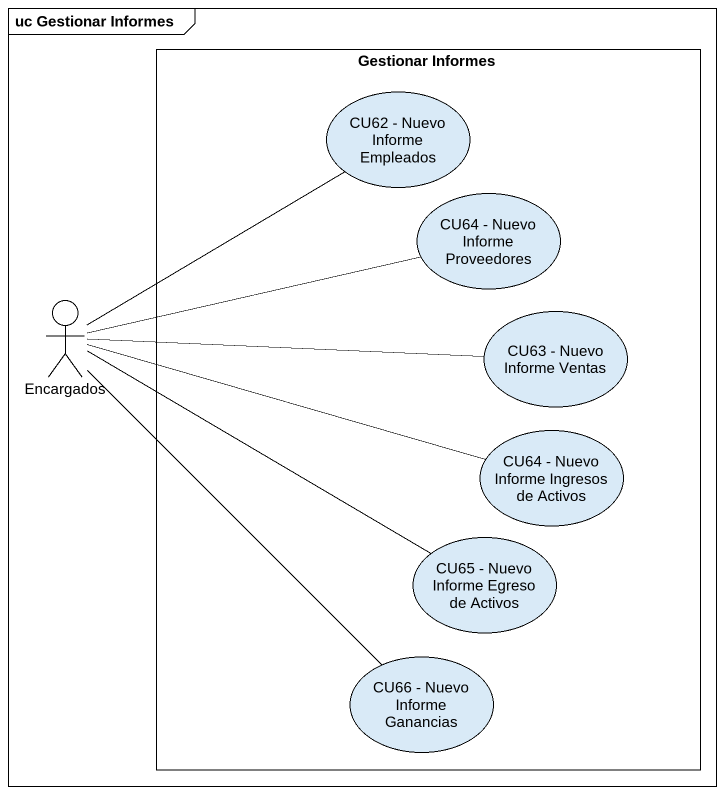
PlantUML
@startuml
mainframe uc Gestionar Informes
rectangle "Gestionar Informes" as Gestionar_Informes {
  usecase "CU62 - Nuevo Informe Empleados" as CU62_Nuevo_Informe_Empleados
  usecase "CU64 - Nuevo Informe Proveedores" as CU64_Nuevo_Informe
  usecase "CU63 - Nuevo Informe Ventas" as CU63_Nuevo_Informe_Ventas
  usecase "CU64 - Nuevo Informe Ingresos de Activos" as CU64_Nuevo_Informe_Ingresos
  usecase "CU65 - Nuevo Informe Egreso de Activos" as CU65_Nuevo_Informe_Egreso
  usecase "CU66 - Nuevo Informe Ganancias" as CU66_Nuevo_Informe_Ganancias
}
actor Encargados
Encargados -up- CU62_Nuevo_Informe_Empleados
Encargados -right- CU64_Nuevo_Informe
Encargados -right- CU63_Nuevo_Informe_Ventas
Encargados -right- CU64_Nuevo_Informe_Ingresos
Encargados -right- CU65_Nuevo_Informe_Egreso
Encargados -- CU66_Nuevo_Informe_Ganancias
@enduml
